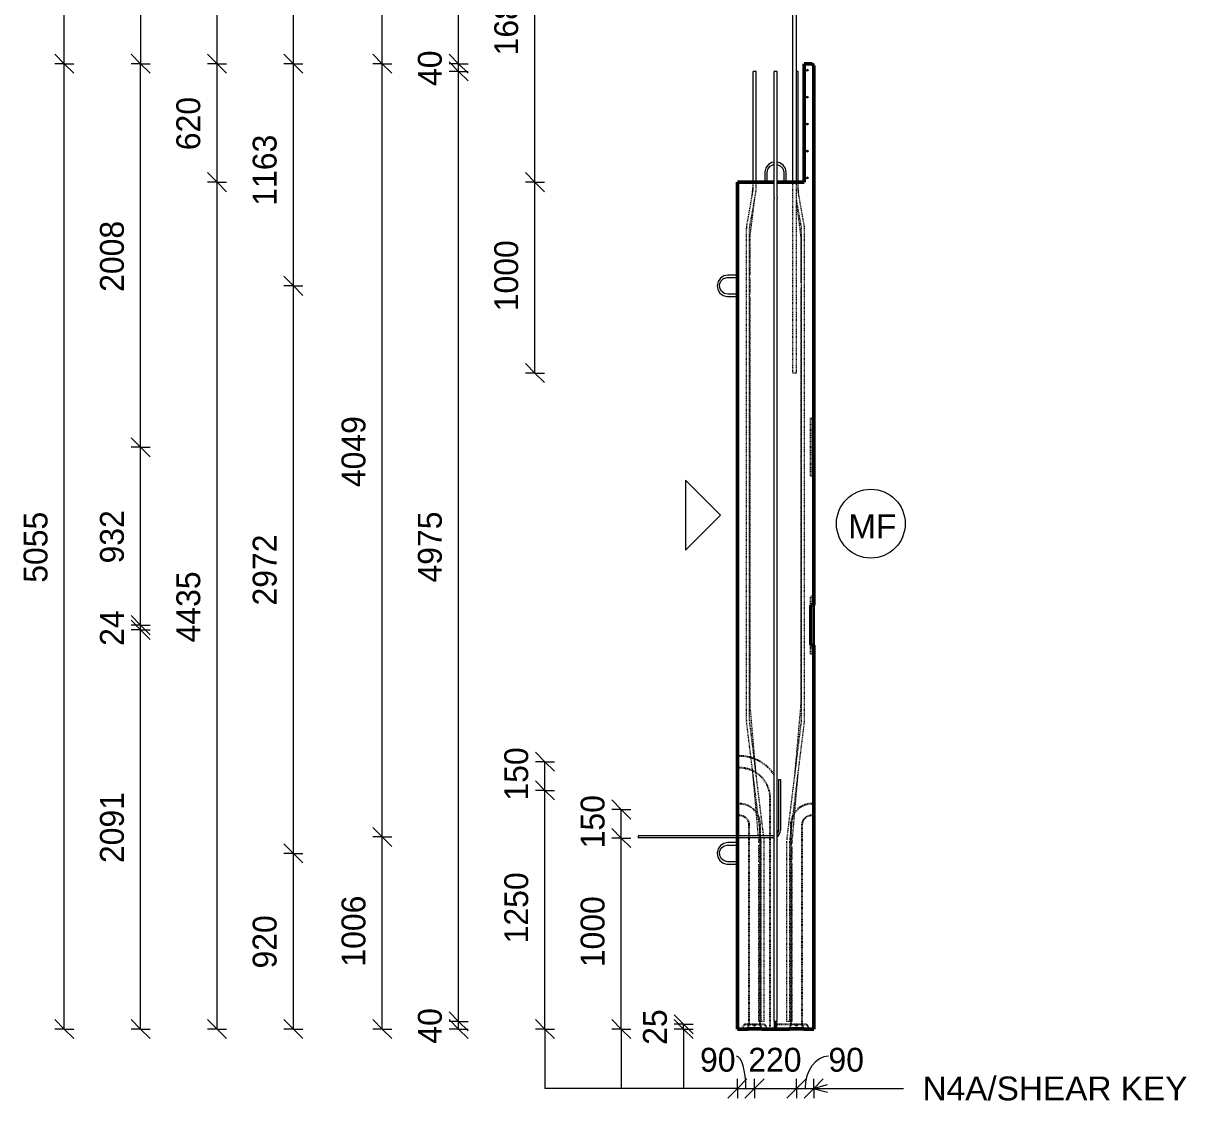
# Model space of a CAD drawing. Header units: millimetres. Extents: x -10946 to 4944, y -2802 to 10650.
# Drawn here: x -1151 to 4944, y -1770 to 3872 of the extents above; entities that cross this region are included whole.
import ezdxf

# ---------------------------------------------------------------- set-up
doc = ezdxf.new("R2010")
doc.units = ezdxf.units.MM
doc.linetypes.add('Dash', pattern=[6.36, 3.18, -3.18])
for name, color, linetype, lineweight in [('A-ANNO-DIMS', 211, 'Continuous', 9), ('A-ANNO-DIMS-50', 211, 'Continuous', 9), ('A-DETL-MBND', 5, 'Continuous', 18), ('A-GENM', 13, 'Continuous', 18), ('A-WALL', 113, 'Continuous', 25), ('A-WALL-HDLN', 110, 'Dash', 25), ('G-ANNO-TEXT', 231, 'Continuous', 9), ('S-RBAR', 171, 'Continuous', 18)]:
    doc.layers.add(name, color=color, linetype=linetype, lineweight=lineweight)
doc.styles.add('Arial_1', font='arial.ttf', dxfattribs={"height": 125})
doc.styles.add('Nirmala UI Semilight', font='NirmalaS.ttf', dxfattribs={"height": 125})
doc.dimstyles.new('Arrow_Filled_-_2_5_NI_UI', dxfattribs={"dimscale": 304.8, "dimtxt": 130.920493, "dimasz": 0.328084, "dimexe": 0.164042, "dimexo": 0.0625, "dimgap": 0.164042, "dimtad": 1, "dimdec": 4, "dimzin": 0, "dimdsep": 46, "dimtxsty": 'Nirmala UI Semilight', "dimblk1": 'OBLIQUE', "dimblk2": 'OBLIQUE', "dimsah": 1, "dimcen": 0.09, "dimazin": 0, "dimtfac": 1, "dimtdec": 4, "dimtix": 1, "dimtmove": 0, "dimatfit": 3, "dimfxl": 0.164042, "dimfxlon": 1, "dimtvp": 1, "dimtolj": 1, "dimtzin": 0, "dimarcsym": 2})
doc.dimstyles.new('Arrow_Filled_-_2_5_NI_UI_2', dxfattribs={"dimscale": 304.8, "dimtxt": 130.920493, "dimasz": 0.328084, "dimexe": 0.164042, "dimexo": 0.0625, "dimgap": 0.164042, "dimtad": 1, "dimdec": 4, "dimzin": 0, "dimdsep": 46, "dimtxsty": 'Nirmala UI Semilight', "dimblk1": 'OBLIQUE', "dimblk2": 'OBLIQUE', "dimsah": 1, "dimcen": 0.09, "dimazin": 0, "dimtfac": 1, "dimtdec": 4, "dimtix": 1, "dimtmove": 1, "dimatfit": 3, "dimfxl": 0.164042, "dimfxlon": 1, "dimtvp": 1, "dimtolj": 1, "dimtzin": 0, "dimarcsym": 2})

# ---------------------------------------------------------------- blocks, each defined once
blk = doc.blocks.new('12_7Ø_ Lifting Insert_COLUMN - 12_9Ø Lifting insert-1653057-Elevation Right')
at = {"layer": 'A-GENM'}
for p, q in [((20064.6, 2553.3), (20014.6, 2553.3)), ((20014.6, 2540.6), (20064.6, 2540.6)), ((20064.6, 2453.3), (20014.6, 2453.3)), ((20014.6, 2440.6), (20064.6, 2440.6))]:
    blk.add_line(p, q, dxfattribs=at)
at = {"layer": 'A-GENM', "flags": 128}
for points in [[(20014.6, 2553.3), (19993.5, 2549.3), (19975.5, 2537.6), (19963.2, 2520.1), (19958.3, 2499.2), (19961.5, 2478), (19972.5, 2459.5), (19989.5, 2446.5), (20010.2, 2440.8), (20014.6, 2440.6)], [(20014.6, 2453.3), (19996.2, 2457.4), (19981.2, 2468.9), (19972.4, 2485.6), (19971.5, 2504.4), (19978.7, 2521.8), (19992.5, 2534.7), (20010.4, 2540.5), (20014.6, 2540.6)]]:
    blk.add_lwpolyline(points, dxfattribs=at)
blk = doc.blocks.new('12_7Ø_ Lifting Insert_COLUMN - 12_9Ø Lifting insert-V3-Elevation Right')
at = {"layer": 'A-GENM'}
for p, q in [((20208.2, 3090), (20208.2, 3040)), ((20220.9, 3040), (20220.9, 3090)), ((20308.2, 3090), (20308.2, 3040)), ((20320.9, 3040), (20320.9, 3090))]:
    blk.add_line(p, q, dxfattribs=at)
at = {"layer": 'A-GENM', "flags": 128}
for points in [[(20256.6, 3144.7), (20245.6, 3143), (20227.1, 3132.1), (20214.1, 3115), (20208.4, 3094.4), (20208.2, 3090)], [(20220.9, 3090), (20225, 3108.4), (20236.4, 3123.4), (20253.1, 3132.1), (20256.6, 3132.3)], [(20320.9, 3090), (20316.8, 3111.1), (20305.2, 3129.1), (20287.6, 3141.4), (20272.6, 3144.9)], [(20272.6, 3132.8), (20289.4, 3125.9), (20302.2, 3112.1), (20308, 3094.2), (20308.2, 3090)]]:
    blk.add_lwpolyline(points, dxfattribs=at)
blk = doc.blocks.new('DIMBLOCK113-Elevation Right')
at = {"layer": 'A-ANNO-DIMS-50'}
for p, q in [((1529.4, 3040), (1479.4, 3090)), ((1529.4, 3040), (1479.4, 3040)), ((1529.4, 2040), (1529.4, 3040)), ((1529.4, 3040), (1579.4, 2990)), ((1529.4, 3040), (1579.4, 3040)), ((1529.4, 2040), (1479.4, 2090)), ((1529.4, 2040), (1479.4, 2040)), ((1529.4, 2040), (1579.4, 1990)), ((1529.4, 2040), (1579.4, 2040))]:
    blk.add_line(p, q, dxfattribs=at)
at = {"layer": 'A-ANNO-DIMS-50', "color": 0, "insert": (1316.3, 2363.9), "char_height": 125, "width": 422.754, "attachment_point": 1, "rotation": 90, "line_spacing_factor": 1.142579, "style": 'Nirmala UI Semilight'}
blk.add_mtext('1000', dxfattribs=at)
blk = doc.blocks.new('_Oblique')
at = {"color": 0, "linetype": 'ByBlock', "lineweight": -2}
blk.add_line((-0.5, -0.5), (0.5, 0.5), dxfattribs=at)
blk = doc.blocks.new('DIMBLOCK114-Elevation Right')
at = {"layer": 'A-ANNO-DIMS-50'}
for p, q in [((1529.4, 4720), (1479.4, 4770)), ((1529.4, 4720), (1479.4, 4720)), ((1529.4, 3040), (1529.4, 4720)), ((1529.4, 4720), (1579.4, 4670)), ((1529.4, 4720), (1579.4, 4720)), ((1529.4, 3040), (1479.4, 3090)), ((1529.4, 3040), (1479.4, 3040)), ((1529.4, 3040), (1579.4, 2990)), ((1529.4, 3040), (1579.4, 3040))]:
    blk.add_line(p, q, dxfattribs=at)
at = {"layer": 'A-ANNO-DIMS-50', "color": 0, "insert": (1316.3, 3703.9), "char_height": 125, "width": 422.754, "attachment_point": 1, "rotation": 90, "line_spacing_factor": 1.142579, "style": 'Nirmala UI Semilight'}
blk.add_mtext('1680', dxfattribs=at)
blk = doc.blocks.new('DIMBLOCK123-Elevation Right')
at = {"layer": 'A-ANNO-DIMS-50'}
for p, q in [((-135.9, 3040), (-185.9, 3090)), ((-135.9, 3040), (-185.9, 3040)), ((-135.9, -1395), (-135.9, 3040)), ((-135.9, 3040), (-85.9, 2990)), ((-135.9, 3040), (-85.9, 3040)), ((-135.9, -1395), (-185.9, -1345)), ((-135.9, -1395), (-185.9, -1395)), ((-135.9, -1395), (-85.9, -1445)), ((-135.9, -1395), (-85.9, -1395))]:
    blk.add_line(p, q, dxfattribs=at)
at = {"layer": 'A-ANNO-DIMS-50', "color": 0, "insert": (-349, 629.7), "char_height": 125, "width": 462.744, "attachment_point": 1, "rotation": 90, "line_spacing_factor": 1.142579, "style": 'Nirmala UI Semilight'}
blk.add_mtext('4435', dxfattribs=at)
blk = doc.blocks.new('DIMBLOCK124-Elevation Right')
at = {"layer": 'A-ANNO-DIMS-50'}
for p, q in [((-135.9, 3660), (-185.9, 3710)), ((-135.9, 3660), (-185.9, 3660)), ((-135.9, 3040), (-135.9, 3660)), ((-135.9, 3660), (-85.9, 3610)), ((-135.9, 3660), (-85.9, 3660)), ((-135.9, 3040), (-185.9, 3090)), ((-135.9, 3040), (-185.9, 3040)), ((-135.9, 3040), (-85.9, 2990)), ((-135.9, 3040), (-85.9, 3040))]:
    blk.add_line(p, q, dxfattribs=at)
at = {"layer": 'A-ANNO-DIMS-50', "color": 0, "insert": (-349, 3207.2), "char_height": 125, "width": 342.774, "attachment_point": 1, "rotation": 90, "line_spacing_factor": 1.142579, "style": 'Nirmala UI Semilight'}
blk.add_mtext('620', dxfattribs=at)
blk = doc.blocks.new('DIMBLOCK130-Elevation Right')
at = {"layer": 'A-ANNO-DIMS-50'}
for p, q in [((1129.4, -1355), (1079.4, -1305)), ((1129.4, -1395), (1079.4, -1345)), ((1129.4, -1355), (1079.4, -1355)), ((1129.4, -1395), (1079.4, -1395)), ((1129.4, -1395), (1129.4, -1355)), ((1129.4, -1355), (1179.4, -1405)), ((1129.4, -1355), (1179.4, -1355)), ((1129.4, -1395), (1179.4, -1445)), ((1129.4, -1395), (1179.4, -1395))]:
    blk.add_line(p, q, dxfattribs=at)
at = {"layer": 'A-ANNO-DIMS-50', "color": 0, "insert": (916.3, -1471.4), "char_height": 125, "width": 231.372, "attachment_point": 1, "rotation": 90, "line_spacing_factor": 1.142579, "style": 'Nirmala UI Semilight'}
blk.add_mtext('40', dxfattribs=at)
blk = doc.blocks.new('DIMBLOCK131-Elevation Right')
at = {"layer": 'A-ANNO-DIMS-50'}
for p, q in [((1129.4, 3620), (1079.4, 3670)), ((1129.4, 3620), (1079.4, 3620)), ((1129.4, -1355), (1129.4, 3620)), ((1129.4, 3620), (1179.4, 3570)), ((1129.4, 3620), (1179.4, 3620)), ((1129.4, -1355), (1079.4, -1305)), ((1129.4, -1355), (1079.4, -1355)), ((1129.4, -1355), (1179.4, -1405)), ((1129.4, -1355), (1179.4, -1355))]:
    blk.add_line(p, q, dxfattribs=at)
at = {"layer": 'A-ANNO-DIMS-50', "color": 0, "insert": (916.3, 943.3), "char_height": 125, "width": 454.175, "attachment_point": 1, "rotation": 90, "line_spacing_factor": 1.142579, "style": 'Nirmala UI Semilight'}
blk.add_mtext('4975', dxfattribs=at)
blk = doc.blocks.new('DIMBLOCK132-Elevation Right')
at = {"layer": 'A-ANNO-DIMS-50'}
for p, q in [((1129.4, 3660), (1079.4, 3710)), ((1129.4, 3620), (1079.4, 3670)), ((1129.4, 3660), (1079.4, 3660)), ((1129.4, 3620), (1129.4, 3660)), ((1129.4, 3660), (1179.4, 3610)), ((1129.4, 3660), (1179.4, 3660)), ((1129.4, 3620), (1079.4, 3620)), ((1129.4, 3620), (1179.4, 3570)), ((1129.4, 3620), (1179.4, 3620))]:
    blk.add_line(p, q, dxfattribs=at)
at = {"layer": 'A-ANNO-DIMS-50', "color": 0, "insert": (916.3, 3543.6), "char_height": 125, "width": 231.372, "attachment_point": 1, "rotation": 90, "line_spacing_factor": 1.142579, "style": 'Nirmala UI Semilight'}
blk.add_mtext('40', dxfattribs=at)
blk = doc.blocks.new('DIMBLOCK133-Elevation Right')
at = {"layer": 'A-ANNO-DIMS-50'}
for p, q in [((729.4, -388.8), (679.4, -338.8)), ((729.4, -388.8), (679.4, -388.8)), ((729.4, -1395), (729.4, -388.8)), ((729.4, -388.8), (779.4, -438.8)), ((729.4, -388.8), (779.4, -388.8)), ((729.4, -1395), (679.4, -1345)), ((729.4, -1395), (679.4, -1395)), ((729.4, -1395), (779.4, -1445)), ((729.4, -1395), (779.4, -1395))]:
    blk.add_line(p, q, dxfattribs=at)
at = {"layer": 'A-ANNO-DIMS-50', "color": 0, "insert": (516.3, -1068), "char_height": 125, "width": 422.754, "attachment_point": 1, "rotation": 90, "line_spacing_factor": 1.142579, "style": 'Nirmala UI Semilight'}
blk.add_mtext('1006', dxfattribs=at)
blk = doc.blocks.new('DIMBLOCK134-Elevation Right')
at = {"layer": 'A-ANNO-DIMS-50'}
for p, q in [((729.4, 3660), (679.4, 3710)), ((729.4, 3660), (679.4, 3660)), ((729.4, -388.8), (729.4, 3660)), ((729.4, 3660), (779.4, 3610)), ((729.4, 3660), (779.4, 3660)), ((729.4, -388.8), (679.4, -338.8)), ((729.4, -388.8), (679.4, -388.8)), ((729.4, -388.8), (779.4, -438.8)), ((729.4, -388.8), (779.4, -388.8))]:
    blk.add_line(p, q, dxfattribs=at)
at = {"layer": 'A-ANNO-DIMS-50', "color": 0, "insert": (516.3, 1442.8), "char_height": 125, "width": 462.744, "attachment_point": 1, "rotation": 90, "line_spacing_factor": 1.142579, "style": 'Nirmala UI Semilight'}
blk.add_mtext('4049', dxfattribs=at)
blk = doc.blocks.new('DIMBLOCK135-Elevation Right')
at = {"layer": 'A-ANNO-DIMS-50'}
for p, q in [((264.1, -475), (214.1, -425)), ((264.1, -475), (214.1, -475)), ((264.1, -1395), (264.1, -475)), ((264.1, -475), (314.1, -525)), ((264.1, -475), (314.1, -475)), ((264.1, -1395), (214.1, -1345)), ((264.1, -1395), (214.1, -1395)), ((264.1, -1395), (314.1, -1445)), ((264.1, -1395), (314.1, -1395))]:
    blk.add_line(p, q, dxfattribs=at)
at = {"layer": 'A-ANNO-DIMS-50', "color": 0, "insert": (51, -1077.8), "char_height": 125, "width": 342.774, "attachment_point": 1, "rotation": 90, "line_spacing_factor": 1.142579, "style": 'Nirmala UI Semilight'}
blk.add_mtext('920', dxfattribs=at)
blk = doc.blocks.new('DIMBLOCK136-Elevation Right')
at = {"layer": 'A-ANNO-DIMS-50'}
for p, q in [((264.1, 2497), (214.1, 2547)), ((264.1, 2497), (214.1, 2497)), ((264.1, -475), (264.1, 2497)), ((264.1, 2497), (314.1, 2447)), ((264.1, 2497), (314.1, 2497)), ((264.1, -475), (214.1, -425)), ((264.1, -475), (214.1, -475)), ((264.1, -475), (314.1, -525)), ((264.1, -475), (314.1, -475))]:
    blk.add_line(p, q, dxfattribs=at)
at = {"layer": 'A-ANNO-DIMS-50', "color": 0, "insert": (51, 823), "char_height": 125, "width": 451.319, "attachment_point": 1, "rotation": 90, "line_spacing_factor": 1.142579, "style": 'Nirmala UI Semilight'}
blk.add_mtext('2972', dxfattribs=at)
blk = doc.blocks.new('DIMBLOCK137-Elevation Right')
at = {"layer": 'A-ANNO-DIMS-50'}
for p, q in [((264.1, 3660), (214.1, 3710)), ((264.1, 3660), (214.1, 3660)), ((264.1, 2497), (264.1, 3660)), ((264.1, 3660), (314.1, 3610)), ((264.1, 3660), (314.1, 3660)), ((264.1, 2497), (214.1, 2547)), ((264.1, 2497), (214.1, 2497)), ((264.1, 2497), (314.1, 2447)), ((264.1, 2497), (314.1, 2497))]:
    blk.add_line(p, q, dxfattribs=at)
at = {"layer": 'A-ANNO-DIMS-50', "color": 0, "insert": (51, 2916.6), "char_height": 125, "width": 388.477, "attachment_point": 1, "rotation": 90, "line_spacing_factor": 1.142579, "style": 'Nirmala UI Semilight'}
blk.add_mtext('1163', dxfattribs=at)
blk = doc.blocks.new('DIMBLOCK138-Elevation Right')
at = {"layer": 'A-ANNO-DIMS-50'}
for p, q in [((-535.9, 695.9), (-585.9, 745.9)), ((-535.9, 695.9), (-585.9, 695.9)), ((-535.9, -1395), (-535.9, 695.9)), ((-535.9, 695.9), (-485.9, 645.9)), ((-535.9, 695.9), (-485.9, 695.9)), ((-535.9, -1395), (-585.9, -1345)), ((-535.9, -1395), (-585.9, -1395)), ((-535.9, -1395), (-485.9, -1445)), ((-535.9, -1395), (-485.9, -1395))]:
    blk.add_line(p, q, dxfattribs=at)
at = {"layer": 'A-ANNO-DIMS-50', "color": 0, "insert": (-749, -525.7), "char_height": 125, "width": 422.754, "attachment_point": 1, "rotation": 90, "line_spacing_factor": 1.142579, "style": 'Nirmala UI Semilight'}
blk.add_mtext('2091', dxfattribs=at)
blk = doc.blocks.new('DIMBLOCK139-Elevation Right')
at = {"layer": 'A-ANNO-DIMS-50'}
for p, q in [((-535.9, 720.2), (-585.9, 770.2)), ((-535.9, 695.9), (-585.9, 745.9)), ((-535.9, 720.2), (-585.9, 720.2)), ((-535.9, 695.9), (-585.9, 695.9)), ((-535.9, 695.9), (-535.9, 720.2)), ((-535.9, 720.2), (-485.9, 670.2)), ((-535.9, 720.2), (-485.9, 720.2)), ((-535.9, 695.9), (-485.9, 645.9)), ((-535.9, 695.9), (-485.9, 695.9))]:
    blk.add_line(p, q, dxfattribs=at)
at = {"layer": 'A-ANNO-DIMS-50', "color": 0, "insert": (-749, 611.6), "char_height": 125, "width": 231.372, "attachment_point": 1, "rotation": 90, "line_spacing_factor": 1.142579, "style": 'Nirmala UI Semilight'}
blk.add_mtext('24', dxfattribs=at)
blk = doc.blocks.new('DIMBLOCK140-Elevation Right')
at = {"layer": 'A-ANNO-DIMS-50'}
for p, q in [((-535.9, 1651.9), (-585.9, 1701.9)), ((-535.9, 1651.9), (-585.9, 1651.9)), ((-535.9, 720.2), (-535.9, 1651.9)), ((-535.9, 1651.9), (-485.9, 1601.9)), ((-535.9, 1651.9), (-485.9, 1651.9)), ((-535.9, 720.2), (-585.9, 770.2)), ((-535.9, 720.2), (-585.9, 720.2)), ((-535.9, 720.2), (-485.9, 670.2)), ((-535.9, 720.2), (-485.9, 720.2))]:
    blk.add_line(p, q, dxfattribs=at)
at = {"layer": 'A-ANNO-DIMS-50', "color": 0, "insert": (-749, 1043.3), "char_height": 125, "width": 342.774, "attachment_point": 1, "rotation": 90, "line_spacing_factor": 1.142579, "style": 'Nirmala UI Semilight'}
blk.add_mtext('932', dxfattribs=at)
blk = doc.blocks.new('DIMBLOCK141-Elevation Right')
at = {"layer": 'A-ANNO-DIMS-50'}
for p, q in [((-535.9, 3660), (-585.9, 3710)), ((-535.9, 3660), (-585.9, 3660)), ((-535.9, 1651.9), (-535.9, 3660)), ((-535.9, 3660), (-485.9, 3610)), ((-535.9, 3660), (-485.9, 3660)), ((-535.9, 1651.9), (-585.9, 1701.9)), ((-535.9, 1651.9), (-585.9, 1651.9)), ((-535.9, 1651.9), (-485.9, 1601.9)), ((-535.9, 1651.9), (-485.9, 1651.9))]:
    blk.add_line(p, q, dxfattribs=at)
at = {"layer": 'A-ANNO-DIMS-50', "color": 0, "insert": (-749, 2465.5), "char_height": 125, "width": 457.032, "attachment_point": 1, "rotation": 90, "line_spacing_factor": 1.142579, "style": 'Nirmala UI Semilight'}
blk.add_mtext('2008', dxfattribs=at)
blk = doc.blocks.new('DIMBLOCK142-Elevation Right')
at = {"layer": 'A-ANNO-DIMS-50'}
for p, q in [((-935.9, 3660), (-985.9, 3710)), ((-935.9, 3660), (-985.9, 3660)), ((-935.9, -1395), (-935.9, 3660)), ((-935.9, 3660), (-885.9, 3610)), ((-935.9, 3660), (-885.9, 3660)), ((-935.9, -1395), (-985.9, -1345)), ((-935.9, -1395), (-985.9, -1395)), ((-935.9, -1395), (-885.9, -1445)), ((-935.9, -1395), (-885.9, -1395))]:
    blk.add_line(p, q, dxfattribs=at)
at = {"layer": 'A-ANNO-DIMS-50', "color": 0, "insert": (-1149, 942.1), "char_height": 125, "width": 457.032, "attachment_point": 1, "rotation": 90, "line_spacing_factor": 1.142579, "style": 'Nirmala UI Semilight'}
blk.add_mtext('5055', dxfattribs=at)
blk = doc.blocks.new('DIMBLOCK143-Elevation Right')
at = {"layer": 'A-ANNO-DIMS-50'}
for p, q in [((2308.4, -1370), (2258.4, -1320)), ((2308.4, -1395), (2258.4, -1345)), ((2308.4, -1370), (2258.4, -1370)), ((2308.4, -1395), (2258.4, -1395)), ((2308.4, -1395), (2308.4, -1370)), ((2308.4, -1370), (2358.4, -1420)), ((2308.4, -1370), (2358.4, -1370)), ((2308.4, -1395), (2358.4, -1445)), ((2308.4, -1395), (2358.4, -1395))]:
    blk.add_line(p, q, dxfattribs=at)
at = {"layer": 'A-ANNO-DIMS-50', "color": 0, "insert": (2095.3, -1477.7), "char_height": 125, "width": 228.516, "attachment_point": 1, "rotation": 90, "line_spacing_factor": 1.142579, "style": 'Nirmala UI Semilight'}
blk.add_mtext('25', dxfattribs=at)
blk = doc.blocks.new('DIMBLOCK144-Elevation Right')
at = {"layer": 'A-ANNO-DIMS-50'}
for p, q in [((1981.9, -395), (1931.9, -345)), ((1981.9, -395), (1931.9, -395)), ((1981.9, -1395), (1981.9, -395)), ((1981.9, -395), (2031.9, -445)), ((1981.9, -395), (2031.9, -395)), ((1981.9, -1395), (1931.9, -1345)), ((1981.9, -1395), (1931.9, -1395)), ((1981.9, -1395), (2031.9, -1445)), ((1981.9, -1395), (2031.9, -1395))]:
    blk.add_line(p, q, dxfattribs=at)
at = {"layer": 'A-ANNO-DIMS-50', "color": 0, "insert": (1768.8, -1071.1), "char_height": 125, "width": 422.754, "attachment_point": 1, "rotation": 90, "line_spacing_factor": 1.142579, "style": 'Nirmala UI Semilight'}
blk.add_mtext('1000', dxfattribs=at)
blk = doc.blocks.new('DIMBLOCK145-Elevation Right')
at = {"layer": 'A-ANNO-DIMS-50'}
for p, q in [((1981.9, -245), (1931.9, -195)), ((1981.9, -245), (1931.9, -245)), ((1981.9, -395), (1981.9, -245)), ((1981.9, -245), (2031.9, -295)), ((1981.9, -245), (2031.9, -245)), ((1981.9, -395), (1931.9, -345)), ((1981.9, -395), (1931.9, -395)), ((1981.9, -395), (2031.9, -445)), ((1981.9, -395), (2031.9, -395))]:
    blk.add_line(p, q, dxfattribs=at)
at = {"layer": 'A-ANNO-DIMS-50', "color": 0, "insert": (1768.8, -448.5), "char_height": 125, "width": 308.496, "attachment_point": 1, "rotation": 90, "line_spacing_factor": 1.142579, "style": 'Nirmala UI Semilight'}
blk.add_mtext('150', dxfattribs=at)
blk = doc.blocks.new('DIMBLOCK146-Elevation Right')
at = {"layer": 'A-ANNO-DIMS-50'}
for p, q in [((2589.7, -1706.2), (2539.7, -1756.2)), ((2589.7, -1706.2), (2639.7, -1656.2)), ((2589.7, -1706.2), (2589.7, -1656.2)), ((2589.7, -1706.2), (2679.7, -1706.2)), ((2589.7, -1706.2), (2589.7, -1756.2)), ((2679.7, -1706.2), (2629.7, -1756.2)), ((2679.7, -1706.2), (2729.7, -1656.2)), ((2679.7, -1706.2), (2679.7, -1656.2)), ((2679.7, -1706.2), (2679.7, -1756.2))]:
    blk.add_line(p, q, dxfattribs=at)
blk.add_ellipse((2584.6, -1706.2), major_axis=(0, 169), ratio=0.296505, start_param=4.712389, end_param=6.283185, dxfattribs=at)
at = {"layer": 'A-ANNO-DIMS-50', "color": 0, "insert": (2394.2, -1493.1), "char_height": 125, "width": 228.516, "attachment_point": 1, "line_spacing_factor": 1.142579, "style": 'Nirmala UI Semilight'}
blk.add_mtext('90', dxfattribs=at)
blk = doc.blocks.new('DIMBLOCK147-Elevation Right')
at = {"layer": 'A-ANNO-DIMS-50'}
for p, q in [((2679.7, -1706.2), (2629.7, -1756.2)), ((2679.7, -1706.2), (2729.7, -1656.2)), ((2679.7, -1706.2), (2679.7, -1656.2)), ((2679.7, -1706.2), (2899.7, -1706.2)), ((2679.7, -1706.2), (2679.7, -1756.2)), ((2899.7, -1706.2), (2849.7, -1756.2)), ((2899.7, -1706.2), (2949.7, -1656.2)), ((2899.7, -1706.2), (2899.7, -1656.2)), ((2899.7, -1706.2), (2899.7, -1756.2))]:
    blk.add_line(p, q, dxfattribs=at)
at = {"layer": 'A-ANNO-DIMS-50', "color": 0, "insert": (2646.9, -1493.1), "char_height": 125, "width": 342.774, "attachment_point": 1, "line_spacing_factor": 1.142579, "style": 'Nirmala UI Semilight'}
blk.add_mtext('220', dxfattribs=at)
blk = doc.blocks.new('DIMBLOCK148-Elevation Right')
at = {"layer": 'A-ANNO-DIMS-50'}
for p, q in [((2899.7, -1706.2), (2849.7, -1756.2)), ((2899.7, -1706.2), (2949.7, -1656.2)), ((2899.7, -1706.2), (2899.7, -1656.2)), ((2899.7, -1706.2), (2989.7, -1706.2)), ((2899.7, -1706.2), (2899.7, -1756.2)), ((2989.7, -1706.2), (2939.7, -1756.2)), ((2989.7, -1706.2), (3039.7, -1656.2)), ((2989.7, -1706.2), (2989.7, -1656.2)), ((2989.7, -1706.2), (2989.7, -1756.2))]:
    blk.add_line(p, q, dxfattribs=at)
blk.add_ellipse((3066.8, -1706.2), major_axis=(0, 169), ratio=0.721995, start_param=0, end_param=1.570796, dxfattribs=at)
at = {"layer": 'A-ANNO-DIMS-50', "color": 0, "insert": (3066.8, -1493.1), "char_height": 125, "width": 228.516, "attachment_point": 1, "line_spacing_factor": 1.142579, "style": 'Nirmala UI Semilight'}
blk.add_mtext('90', dxfattribs=at)
blk = doc.blocks.new('DIMBLOCK149-Elevation Right')
at = {"layer": 'A-ANNO-DIMS-50'}
for p, q in [((1581.9, -145), (1531.9, -95)), ((1581.9, -145), (1531.9, -145)), ((1581.9, -1395), (1581.9, -145)), ((1581.9, -145), (1631.9, -195)), ((1581.9, -145), (1631.9, -145)), ((1581.9, -1395), (1531.9, -1345)), ((1581.9, -1395), (1531.9, -1395)), ((1581.9, -1395), (1631.9, -1445)), ((1581.9, -1395), (1631.9, -1395))]:
    blk.add_line(p, q, dxfattribs=at)
at = {"layer": 'A-ANNO-DIMS-50', "color": 0, "insert": (1368.8, -946.1), "char_height": 125, "width": 422.754, "attachment_point": 1, "rotation": 90, "line_spacing_factor": 1.142579, "style": 'Nirmala UI Semilight'}
blk.add_mtext('1250', dxfattribs=at)
blk = doc.blocks.new('DIMBLOCK150-Elevation Right')
at = {"layer": 'A-ANNO-DIMS-50'}
for p, q in [((1581.9, 5), (1531.9, 55)), ((1581.9, 5), (1531.9, 5)), ((1581.9, -145), (1581.9, 5)), ((1581.9, 5), (1631.9, -45)), ((1581.9, 5), (1631.9, 5)), ((1581.9, -145), (1531.9, -95)), ((1581.9, -145), (1531.9, -145)), ((1581.9, -145), (1631.9, -195)), ((1581.9, -145), (1631.9, -145))]:
    blk.add_line(p, q, dxfattribs=at)
at = {"layer": 'A-ANNO-DIMS-50', "color": 0, "insert": (1368.8, -198.5), "char_height": 125, "width": 308.496, "attachment_point": 1, "rotation": 90, "line_spacing_factor": 1.142579, "style": 'Nirmala UI Semilight'}
blk.add_mtext('150', dxfattribs=at)

msp = doc.modelspace()

# ---------------------------------------------------------------- hatches: boundary and pattern name
at = {"layer": 'S-RBAR'}
h = msp.add_hatch(color=256, dxfattribs=at)
edge = h.paths.add_edge_path()
edge.add_arc((2955.7276, 3626), 4, 0, 360)
for points in [[(2955.7276, 3622), (2959.7276, 3626), (2955.7276, 3630), (2951.7276, 3626)], [(2955.7276, 3481.03296), (2959.7276, 3485.03296), (2955.7276, 3489.03296), (2951.7276, 3485.03296)], [(2955.7276, 3340.06591), (2959.7276, 3344.06591), (2955.7276, 3348.06591), (2951.7276, 3344.06591)], [(2955.7276, 3199.09887), (2959.7276, 3203.09887), (2955.7276, 3207.09887), (2951.7276, 3203.09887)], [(2955.7276, 3058.13183), (2959.7276, 3062.13183), (2955.7276, 3066.13183), (2951.7276, 3062.13183)]]:
    msp.add_hatch(color=256, dxfattribs=at).paths.add_polyline_path(points)
h = msp.add_hatch(color=256, dxfattribs=at)
edge = h.paths.add_edge_path()
edge.add_arc((2955.7276, 3485.03296), 4, 0, 360)
h = msp.add_hatch(color=256, dxfattribs=at)
edge = h.paths.add_edge_path()
edge.add_arc((2955.7276, 3344.06591), 4, 0, 360)
h = msp.add_hatch(color=256, dxfattribs=at)
edge = h.paths.add_edge_path()
edge.add_arc((2955.7276, 3203.09887), 4, 0, 360)
h = msp.add_hatch(color=256, dxfattribs=at)
edge = h.paths.add_edge_path()
edge.add_arc((2955.7276, 3062.13183), 4, 0, 360)

# ---------------------------------------------------------------- linework, layer by layer
at = {"layer": 'A-DETL-MBND'}
for p, q in [((-935.86724, 3660), (-935.86724, 7714.84762)), ((-535.86724, 3660), (-535.86724, 7314.84762)), ((-135.86724, 3660), (-135.86724, 6914.84762)), ((264.13276, 3660), (264.13276, 6114.84762)), ((729.37592, 3660), (729.37592, 5714.84762)), ((1129.37592, 3660), (1129.37592, 5314.84762)), ((2317.18259, 1479.89759), (2317.18259, 1112.20206)), ((2501.03035, 1296.04983), (2317.18259, 1479.89759)), ((2317.18259, 1112.20206), (2501.03035, 1296.04983)), ((1581.86274, -1395), (1581.86274, -1706.17572)), ((1981.86274, -1395), (1981.86274, -1706.17572)), ((2308.35274, -1395), (2308.35274, -1706.17572)), ((2589.7276, -1706.17572), (1581.86274, -1706.17572))]:
    msp.add_line(p, q, dxfattribs=at)
msp.add_circle((3288.88012, 1251.59049), 180, dxfattribs=at)
at = {"layer": 'A-WALL', "lineweight": 50}
for p, q in [((2979.7276, 3660), (2939.7276, 3660)), ((2939.7276, 3660), (2939.7276, 3040)), ((2989.7276, 3650), (2979.7276, 3660)), ((2989.7276, 825.61835), (2989.7276, 3650)), ((2589.7276, 3040), (2589.7276, -1395)), ((2781.7276, 3040), (2589.7276, 3040)), ((2939.7276, 3040), (2797.7276, 3040)), ((2974.76666, 614.85165), (2974.76666, 825.61835)), ((2974.76666, 825.61835), (2989.7276, 825.61835)), ((2989.7276, 614.85165), (2974.76666, 614.85165)), ((2989.7276, -1395), (2989.7276, 614.85165)), ((2589.7276, -1395), (2642.2276, -1395)), ((2642.2276, -1395), (2642.8316, -1393.49)), ((2642.8316, -1393.49), (2716.6236, -1393.49)), ((2716.6236, -1393.49), (2717.2276, -1395)), ((2717.2276, -1395), (2862.2276, -1395)), ((2789.7276, -1355), (2789.7276, -1395)), ((2862.2276, -1395), (2862.8316, -1393.49)), ((2862.8316, -1393.49), (2936.6236, -1393.49)), ((2936.6236, -1393.49), (2937.2276, -1395)), ((2937.2276, -1395), (2989.7276, -1395))]:
    msp.add_line(p, q, dxfattribs=at)
at = {"layer": 'A-WALL'}
for p, q in [((2989.7276, 825.61835), (2989.7276, 614.85165)), ((2717.2276, -1395), (2642.2276, -1395)), ((2937.2276, -1395), (2862.2276, -1395))]:
    msp.add_line(p, q, dxfattribs=at)
at = {"layer": 'A-WALL-HDLN'}
for p, q in [((2989.7276, 1801.92606), (2974.76666, 1801.92606)), ((2974.76666, 1501.92606), (2974.76666, 1801.92606)), ((2974.76666, 1501.92606), (2989.7276, 1501.92606)), ((2989.7276, 870.235), (2974.76666, 870.235)), ((2974.76666, 825.61835), (2974.76666, 870.235)), ((2974.76666, 570.235), (2974.76666, 614.85165)), ((2974.76666, 570.235), (2989.7276, 570.235)), ((2599.7276, 35.00419), (2589.7276, 35.00419)), ((2589.7276, -24.99581), (2599.7276, -24.99581)), ((2599.7276, -215), (2589.7276, -215)), ((2759.7276, -184.99581), (2759.7276, -1395)), ((2989.7276, -215), (2979.7276, -215)), ((2589.7276, -275), (2599.7276, -275)), ((2979.7276, -275), (2989.7276, -275)), ((2649.7276, -325), (2649.7276, -1376.25)), ((2709.7276, -1376.25), (2709.7276, -325)), ((2869.7276, -325), (2869.7276, -1376.25)), ((2929.7276, -1376.25), (2929.7276, -325)), ((2624.5326, -1370), (2614.5326, -1395)), ((2624.5326, -1370), (2649.72181, -1370)), ((2642.85002, -1393.44394), (2649.70922, -1376.29595)), ((2649.7276, -1370), (2652.01053, -1370)), ((2652.2276, -1370), (2707.2276, -1370)), ((2707.44467, -1370), (2709.7276, -1370)), ((2709.73339, -1370), (2734.5326, -1370)), ((2709.74598, -1376.29595), (2716.60517, -1393.44394)), ((2744.5326, -1395), (2734.5326, -1370)), ((2789.7276, -1370), (2869.72181, -1370)), ((2862.85002, -1393.44394), (2869.70922, -1376.29595)), ((2869.7276, -1370), (2872.01053, -1370)), ((2872.2276, -1370), (2927.2276, -1370)), ((2927.44467, -1370), (2929.7276, -1370)), ((2929.73339, -1370), (2954.5326, -1370)), ((2929.74598, -1376.29595), (2936.60517, -1393.44394)), ((2964.5326, -1395), (2954.5326, -1370))]:
    msp.add_line(p, q, dxfattribs=at)
at = {"layer": 'A-WALL-HDLN', "flags": 128}
for points in [[(2781.7276, -61.46563), (2780.25695, -59.26136), (2775.08451, -52.14268), (2769.63154, -45.23655), (2763.90675, -38.55399), (2757.91932, -32.10571), (2751.67881, -25.90203), (2745.19521, -19.95286), (2738.47889, -14.26772), (2731.5406, -8.85572), (2724.39144, -3.72549), (2717.04285, 1.11473), (2709.50657, 5.65722), (2701.79467, 9.89471), (2693.91949, 13.82041), (2685.89361, 17.42805), (2677.72989, 20.71185), (2669.44139, 23.66657), (2661.04136, 26.28747), (2652.54323, 28.57036), (2643.96062, 30.51159), (2635.30724, 32.10806), (2626.59694, 33.35721), (2617.84366, 34.25703), (2609.06139, 34.8061), (2600.26419, 35.00354), (2599.7276, 35.00419)], [(2599.7276, -24.99581), (2606.12589, -25.12379), (2612.51395, -25.50753), (2618.88155, -26.14642), (2625.21851, -27.03944), (2631.51469, -28.18515), (2637.76002, -29.58173), (2643.9445, -31.22694), (2650.05825, -33.11814), (2656.09148, -35.25231), (2662.03453, -37.62605), (2667.87791, -40.23554), (2673.61227, -43.07662), (2679.22842, -46.14474), (2684.71739, -49.43499), (2690.07039, -52.94211), (2695.27887, -56.66049), (2700.33448, -60.58417), (2705.22915, -64.70689), (2709.95503, -69.02204), (2714.50457, -73.52273), (2718.8705, -78.20175), (2723.04582, -83.05162), (2727.02386, -88.06458), (2730.79825, -93.23261), (2734.36296, -98.54744), (2737.71227, -104.00057), (2740.84085, -109.58327), (2743.74367, -115.28662), (2746.4161, -121.10148), (2748.85385, -127.01857), (2751.05304, -133.0284), (2753.01014, -139.12137), (2754.72201, -145.28773), (2756.18593, -151.51762), (2757.39955, -157.80106), (2758.36093, -164.12801), (2759.06853, -170.48835), (2759.52122, -176.87189), (2759.71827, -183.26843), (2759.7276, -184.99581)], [(2709.7276, -325), (2709.63961, -320.60117), (2709.37579, -316.20938), (2708.93655, -311.83166), (2708.3226, -307.475), (2707.53492, -303.14637), (2706.57478, -298.85271), (2705.4437, -294.60088), (2704.14349, -290.39768), (2702.67625, -286.24983), (2701.04431, -282.16398), (2699.25028, -278.14666), (2697.29704, -274.20429), (2695.18771, -270.34318), (2692.92566, -266.56952), (2690.51452, -262.88933), (2687.95813, -259.3085), (2685.2606, -255.83277), (2682.42623, -252.46769), (2679.45956, -249.21864), (2676.36534, -246.09083), (2673.14851, -243.08926), (2669.81422, -240.21872), (2666.36782, -237.48382), (2662.8148, -234.88893), (2659.16085, -232.43819), (2655.41183, -230.13554), (2651.57372, -227.98464), (2647.65267, -225.98895), (2643.65495, -224.15166), (2639.58695, -222.4757), (2635.45519, -220.96376), (2631.26627, -219.61826), (2627.0269, -218.44134), (2622.74385, -217.43489), (2618.42398, -216.60053), (2614.07421, -215.93958), (2609.70148, -215.45311), (2605.31279, -215.14188), (2600.91517, -215.00641), (2599.7276, -215)], [(2979.7276, -215), (2975.32877, -215.08799), (2970.93698, -215.35181), (2966.55926, -215.79105), (2962.2026, -216.405), (2957.87397, -217.19268), (2953.58031, -218.15282), (2949.32848, -219.2839), (2945.12528, -220.5841), (2940.97743, -222.05135), (2936.89158, -223.68329), (2932.87426, -225.47732), (2928.93189, -227.43056), (2925.07078, -229.53989), (2921.29712, -231.80194), (2917.61693, -234.21308), (2914.0361, -236.76947), (2910.56037, -239.467), (2907.19528, -242.30137), (2903.94624, -245.26804), (2900.81843, -248.36226), (2897.81685, -251.57909), (2894.94632, -254.91337), (2892.21142, -258.35978), (2889.61653, -261.9128), (2887.16579, -265.56675), (2884.86313, -269.31577), (2882.71224, -273.15388), (2880.71655, -277.07493), (2878.87926, -281.07265), (2877.2033, -285.14065), (2875.69136, -289.27241), (2874.34585, -293.46133), (2873.16894, -297.7007), (2872.16249, -301.98375), (2871.32813, -306.30361), (2870.66718, -310.65339), (2870.18071, -315.02612), (2869.86948, -319.41481), (2869.73401, -323.81243), (2869.7276, -325)], [(2599.7276, -275), (2601.72706, -275.03999), (2603.72333, -275.15991), (2605.71321, -275.35957), (2607.69351, -275.63864), (2609.66106, -275.99667), (2611.61273, -276.4331), (2613.54538, -276.94723), (2615.45593, -277.53823), (2617.34131, -278.20516), (2619.19852, -278.94695), (2621.02457, -279.76242), (2622.81656, -280.65025), (2624.5716, -281.60904), (2626.28691, -282.63724), (2627.95972, -283.73322), (2629.58737, -284.89521), (2631.16725, -286.12136), (2632.69683, -287.40971), (2634.17367, -288.7582), (2635.5954, -290.16466), (2636.95975, -291.62686), (2638.26454, -293.14244), (2639.50768, -294.70899), (2640.68718, -296.324), (2641.80115, -297.98488), (2642.84781, -299.68899), (2643.82549, -301.43358), (2644.73262, -303.21588), (2645.56775, -305.03302), (2646.32955, -306.88211), (2647.0168, -308.76019), (2647.62839, -310.66424), (2648.16335, -312.59123), (2648.62083, -314.53807), (2649.00008, -316.50164), (2649.30052, -318.47881), (2649.52164, -320.46642), (2649.66311, -322.46128), (2649.72468, -324.46019), (2649.7276, -325)], [(2929.7276, -325), (2929.76759, -323.00053), (2929.88751, -321.00427), (2930.08717, -319.01439), (2930.36623, -317.03409), (2930.72427, -315.06653), (2931.1607, -313.11487), (2931.67483, -311.18222), (2932.26583, -309.27167), (2932.93276, -307.38629), (2933.67455, -305.52908), (2934.49001, -303.70303), (2935.37785, -301.91104), (2936.33664, -300.15599), (2937.36484, -298.44069), (2938.46082, -296.76788), (2939.62281, -295.14023), (2940.84896, -293.56035), (2942.13731, -292.03077), (2943.4858, -290.55393), (2944.89226, -289.1322), (2946.35446, -287.76784), (2947.87004, -286.46306), (2949.43659, -285.21992), (2951.0516, -284.04042), (2952.71248, -282.92645), (2954.41659, -281.87979), (2956.16118, -280.90211), (2957.94348, -279.99498), (2959.76062, -279.15984), (2961.60971, -278.39805), (2963.48778, -277.7108), (2965.39184, -277.09921), (2967.31883, -276.56424), (2969.26566, -276.10677), (2971.22924, -275.72751), (2973.20641, -275.42708), (2975.19402, -275.20596), (2977.18887, -275.06449), (2979.18779, -275.00291), (2979.7276, -275)], [(2652.2276, -1370), (2651.14256, -1372.71259), (2650.35925, -1374.67088), (2649.88593, -1375.85417), (2649.74315, -1376.21069)], [(2667.4553, -1370), (2670.40226, -1372.84706), (2673.45265, -1374.90353), (2676.57263, -1376.1466), (2679.7276, -1376.5625), (2682.88257, -1376.1466), (2686.00255, -1374.90353), (2689.05294, -1372.84706), (2691.9999, -1370)], [(2691.42629, -1370), (2688.19489, -1372.88822), (2684.8527, -1374.83495), (2681.44345, -1375.81473), (2678.01175, -1375.81473), (2674.60249, -1374.83495), (2671.2603, -1372.88822), (2668.02891, -1370)], [(2709.71204, -1376.21069), (2709.56927, -1375.85417), (2709.09595, -1374.67088), (2708.31264, -1372.71259), (2707.2276, -1370)], [(2872.2276, -1370), (2871.14256, -1372.71259), (2870.35925, -1374.67088), (2869.88593, -1375.85417), (2869.74315, -1376.21069)], [(2887.4553, -1370), (2890.40226, -1372.84706), (2893.45265, -1374.90353), (2896.57263, -1376.1466), (2899.7276, -1376.5625), (2902.88257, -1376.1466), (2906.00255, -1374.90353), (2909.05294, -1372.84706), (2911.9999, -1370)], [(2911.42629, -1370), (2908.19489, -1372.88822), (2904.8527, -1374.83495), (2901.44345, -1375.81473), (2898.01175, -1375.81473), (2894.60249, -1374.83495), (2891.2603, -1372.88822), (2888.02891, -1370)], [(2929.71204, -1376.21069), (2929.56927, -1375.85417), (2929.09595, -1374.67088), (2928.31264, -1372.71259), (2927.2276, -1370)]]:
    msp.add_lwpolyline(points, dxfattribs=at)
at = {"layer": 'G-ANNO-TEXT', "color": 7}
for q in [(3061.98306, -1685.83488), (3061.98285, -1726.02726), (3459.77818, -1705.93316)]:
    msp.add_line((2986.98296, -1705.93068), q, dxfattribs=at)
at = {"layer": 'S-RBAR'}
for p, q in [((2879.7276, 3040), (2879.7276, 4720)), ((2899.7276, 3040), (2899.7276, 4720)), ((2687.7276, 3620), (2671.7276, 3620)), ((2671.7276, 3040), (2671.7276, 3620)), ((2687.7276, 3040), (2687.7276, 3620)), ((2797.7276, 3620), (2781.7276, 3620)), ((2781.7276, 2960.68834), (2781.7276, 3620)), ((2797.7276, 2960.68834), (2797.7276, 3620)), ((2907.7276, 3620), (2899.7276, 3620)), ((2907.7276, 3040), (2907.7276, 3620)), ((2955.7276, 3630), (2951.7276, 3626)), ((2951.7276, 3626), (2955.7276, 3622)), ((2959.7276, 3626), (2955.7276, 3630)), ((2955.7276, 3622), (2959.7276, 3626)), ((2955.7276, 3489.03296), (2951.7276, 3485.03296)), ((2951.7276, 3485.03296), (2955.7276, 3481.03296)), ((2959.7276, 3485.03296), (2955.7276, 3489.03296)), ((2955.7276, 3481.03296), (2959.7276, 3485.03296)), ((2955.7276, 3348.06591), (2951.7276, 3344.06591)), ((2951.7276, 3344.06591), (2955.7276, 3340.06591)), ((2959.7276, 3344.06591), (2955.7276, 3348.06591)), ((2955.7276, 3340.06591), (2959.7276, 3344.06591)), ((2955.7276, 3207.09887), (2951.7276, 3203.09887)), ((2951.7276, 3203.09887), (2955.7276, 3199.09887)), ((2959.7276, 3203.09887), (2955.7276, 3207.09887)), ((2955.7276, 3199.09887), (2959.7276, 3203.09887)), ((2955.7276, 3066.13183), (2951.7276, 3062.13183)), ((2951.7276, 3062.13183), (2955.7276, 3058.13183)), ((2959.7276, 3062.13183), (2955.7276, 3066.13183)), ((2955.7276, 3058.13183), (2959.7276, 3062.13183)), ((2781.7276, 2960.68834), (2781.7276, 2953.74241)), ((2781.7276, 2767.81159), (2781.7276, 2953.74241)), ((2797.7276, 2960.68834), (2797.7276, 2953.74241)), ((2797.7276, 2767.81159), (2797.7276, 2953.74241)), ((2781.7276, 2760.86566), (2781.7276, 2767.81159)), ((2781.7276, 217.32479), (2781.7276, 2760.86566)), ((2797.7276, 2760.86566), (2797.7276, 2767.81159)), ((2797.7276, 217.32479), (2797.7276, 2760.86566)), ((2781.7276, 212.45001), (2781.7276, 217.32479)), ((2781.7276, -401.86018), (2781.7276, 212.45001)), ((2797.7276, 212.45001), (2797.7276, 217.32479)), ((2797.7276, -401.86018), (2797.7276, 212.45001)), ((2805.86162, -87.82306), (2805.86162, -353.75)), ((2805.86162, -87.82306), (2815.86162, -87.82306)), ((2815.86162, -87.82306), (2815.86162, -353.75)), ((2775.86162, -383.75), (2069.7276, -383.75)), ((2069.7276, -383.75), (2069.7276, -393.75)), ((2775.86162, -393.75), (2069.7276, -393.75)), ((2781.7276, -401.86018), (2781.7276, -406.73495)), ((2781.7276, -1355), (2781.7276, -406.73495)), ((2797.7276, -401.86018), (2797.7276, -406.73495)), ((2797.7276, -1355), (2797.7276, -406.73495)), ((2797.7276, -1355), (2781.7276, -1355))]:
    msp.add_line(p, q, dxfattribs=at)
at = {"layer": 'S-RBAR', "linetype": 'Dash'}
for p, q in [((2638.45683, 2806.34092), (2671.24145, 2992.27174)), ((2654.21375, 2803.56255), (2686.99837, 2989.49337)), ((2666.1341, 2963.59223), (2671.35936, 3005.50095)), ((2671.35936, 3005.50095), (2671.67799, 3010.34953)), ((2671.7276, 2997.82848), (2671.7276, 3039.95039)), ((2687.7276, 2997.82848), (2687.7276, 3039.95039)), ((2879.7276, 2040), (2879.7276, 3039.95039)), ((2899.7276, 2040), (2899.7276, 3039.95039)), ((2907.7276, 2997.82848), (2907.7276, 3039.95039)), ((2908.09583, 3005.50095), (2907.77721, 3010.34953)), ((2913.3211, 2963.59223), (2908.09583, 3005.50095)), ((2940.99837, 2806.34092), (2908.21375, 2992.27174)), ((2656.70305, 2758.63135), (2681.71795, 2959.26093)), ((2925.24145, 2803.56255), (2899.77721, 2947.97742)), ((2922.75214, 2758.63135), (2899.77721, 2942.89961)), ((2637.7276, 220.14107), (2637.7276, 2798.00581)), ((2653.7276, 220.14107), (2653.7276, 2798.00581)), ((2656.33482, 2752.67521), (2656.65864, 2758.26338)), ((2656.33482, 2553.2659), (2656.33482, 2752.67521)), ((2656.65864, 2758.26338), (2656.70305, 2758.63135)), ((2922.79656, 2758.26338), (2922.75214, 2758.63135)), ((2923.12038, 2752.67521), (2922.79656, 2758.26338)), ((2923.12038, 2512.36232), (2923.12038, 2752.67521)), ((2925.7276, 220.14107), (2925.7276, 2798.00581)), ((2941.7276, 220.14107), (2941.7276, 2798.00581)), ((2656.33482, 2453.2659), (2656.33482, 2540.65)), ((2656.33482, 304.81048), (2656.33482, 2440.65)), ((2923.12038, 304.81048), (2923.12038, 2482.68394)), ((2899.7276, 2040), (2879.7276, 2040)), ((2656.51566, 300.62767), (2656.33482, 304.81048)), ((2922.93953, 300.62767), (2923.12038, 304.81048)), ((2687.03544, -50.89439), (2656.51566, 300.62767)), ((2891.89056, -56.98967), (2922.93953, 300.62767)), ((2698.29992, -276.11674), (2638.08538, 214.29134)), ((2727.63578, -383.75), (2653.96612, 216.24125)), ((2849.71983, -400.84973), (2925.48907, 216.24125)), ((2881.1574, -276.09939), (2941.36981, 214.29134)), ((2687.56464, -56.98967), (2687.04636, -51.02016)), ((2689.21565, -260.98458), (2671.89056, -61.43677)), ((2890.24042, -260.97443), (2907.56464, -61.43677)), ((2699.87437, -383.75), (2689.23253, -261.17899)), ((2709.67799, -368.78365), (2698.33641, -276.41386)), ((2869.77721, -368.78365), (2881.12201, -276.38767)), ((2876.94879, -414.06537), (2890.22385, -261.16535)), ((2702.5064, -414.06537), (2700.74259, -393.75)), ((2702.68725, -418.24817), (2702.5064, -414.06537)), ((2711.51563, -383.75), (2709.77721, -369.59172)), ((2713.85463, -402.79964), (2712.74347, -393.75)), ((2714.09315, -1355), (2714.09315, -406.69946)), ((2729.73537, -400.84973), (2728.86363, -393.75)), ((2730.09315, -1355), (2730.09315, -406.69946)), ((2849.36205, -1355), (2849.36205, -406.69946)), ((2865.36205, -1355), (2865.36205, -406.69946)), ((2865.60057, -402.79964), (2869.67799, -369.59172)), ((2876.76795, -418.24817), (2876.94879, -414.06537)), ((2876.76795, -425.71425), (2876.76795, -418.24817)), ((2702.68725, -518.65), (2702.68725, -431.25116)), ((2876.76795, -510.62643), (2876.76795, -439.37357)), ((2702.68725, -1355), (2702.68725, -531.25116)), ((2876.76795, -1355), (2876.76795, -523.69264)), ((2714.09315, -1355), (2702.68725, -1355)), ((2730.09315, -1355), (2714.09315, -1355)), ((2865.36205, -1355), (2849.36205, -1355)), ((2876.76795, -1355), (2865.36205, -1355))]:
    msp.add_line(p, q, dxfattribs=at)
at = {"layer": 'S-RBAR'}
for centre in [(2955.7276, 3626), (2955.7276, 3485.03296), (2955.7276, 3344.06591), (2955.7276, 3203.09887), (2955.7276, 3062.13183)]:
    msp.add_circle(centre, 4, dxfattribs=at)
at = {"layer": 'S-RBAR', "linetype": 'Dash'}
for centre, radius, start, end in [((2639.7276, 2997.82848), 32, 350, 0), ((2639.7276, 2997.82848), 48, 350, 0), ((2939.7276, 2997.82848), 32, 180, 190), ((2685.7276, 2798.00581), 48, 170, 180), ((2685.7276, 2798.00581), 32, 170, 180), ((2893.7276, 2798.00581), 32, 360, 10), ((2893.7276, 2798.00581), 48, 360, 10), ((2685.7276, 220.14107), 48, 180, 187), ((2685.7276, 220.14107), 32, 180, 187), ((2893.7276, 220.14107), 32, 353, 360), ((2893.7276, 220.14107), 48, 353, 360), ((2682.09315, -406.69946), 32, 0, 7), ((2682.09315, -406.69946), 48, 0, 7), ((2897.36205, -406.69946), 48, 173, 180), ((2897.36205, -406.69946), 32, 173, 180)]:
    msp.add_arc(centre, radius, start, end, dxfattribs=at)
at = {"layer": 'S-RBAR'}
for radius, start, end in [(30, 317.053816739, 360), (40, 303.3786609, 0), (30, 270, 281.33220874), (40, 270, 278.499156555)]:
    msp.add_arc((2775.86162, -353.75), radius, start, end, dxfattribs=at)

# ---------------------------------------------------------------- block references
at = {"layer": 'A-GENM'}
for name, p in [('12_7Ø_ Lifting Insert_COLUMN - 12_9Ø Lifting insert-V3-Elevation Right', (-17474.8419, 0)), ('12_7Ø_ Lifting Insert_COLUMN - 12_9Ø Lifting insert-1653057-Elevation Right', (-17474.8419, 0)), ('12_7Ø_ Lifting Insert_COLUMN - 12_9Ø Lifting insert-1653057-Elevation Right', (-17474.8419, -2972))]:
    msp.add_blockref(name, p, dxfattribs=at)

# ---------------------------------------------------------------- texts
at = {"layer": 'G-ANNO-TEXT', "color": 7, "char_height": 125, "attachment_point": 1, "rotation": 359.999698981, "style": 'Arial_1'}
for s, insert, width in [('MF', (3170.3569, 1300.52976), 300.6328125), ('N4A/SHEAR KEY', (3559.77851, -1643.43369), 1675.526875)]:
    msp.add_mtext(s, dxfattribs=dict(at, insert=insert, width=width))

# ---------------------------------------------------------------- dimensions: what is measured, and where the dimension line sits
at = {"layer": 'A-ANNO-DIMS'}
for base, p1, p2, override, picture, middle in [((1529.37592, 4720), (1579.37592, 3040), (1579.37592, 4720), {"dimpost": '<>', "dimfxl": 1680}, 'DIMBLOCK114-Elevation Right', (1414.39161, 3880)), ((1129.37592, 3660), (1179.37592, 3620), (1179.37592, 3660), {"dimpost": '<>', "dimfxl": 40}, 'DIMBLOCK132-Elevation Right', (1014.78387, 3640)), ((-935.86724, 3660), (-885.86724, -1395), (-885.86724, 3660), {"dimpost": '<>', "dimfxl": 5055}, 'DIMBLOCK142-Elevation Right', (-1050.45929, 1132.5)), ((-535.86724, 3660), (-485.86724, 1651.92606), (-485.86724, 3660), {"dimpost": '<>', "dimfxl": 2008.073936}, 'DIMBLOCK141-Elevation Right', (-650.45929, 2655.96303)), ((-135.86724, 3660), (-85.86724, 3040), (-85.86724, 3660), {"dimpost": '<>', "dimfxl": 620}, 'DIMBLOCK124-Elevation Right', (-250.50287, 3350)), ((264.13276, 3660), (314.13276, 2497), (314.13276, 3660), {"dimpost": '<>', "dimfxl": 1163}, 'DIMBLOCK137-Elevation Right', (149.14845, 3078.5)), ((729.37592, 3660), (779.37592, -388.75), (779.37592, 3660), {"dimpost": '<>', "dimfxl": 4048.75}, 'DIMBLOCK134-Elevation Right', (614.74028, 1635.625)), ((1129.37592, 3620), (1179.37592, -1355), (1179.37592, 3620), {"dimpost": '<>', "dimfxl": 4975}, 'DIMBLOCK131-Elevation Right', (1014.74028, 1132.5)), ((-135.86724, 3040), (-85.86724, -1395), (-85.86724, 3040), {"dimpost": '<>', "dimfxl": 4435}, 'DIMBLOCK123-Elevation Right', (-250.50287, 822.5)), ((1529.37592, 3040), (1579.37592, 2040), (1579.37592, 3040), {"dimpost": '<>', "dimfxl": 1000}, 'DIMBLOCK113-Elevation Right', (1414.43519, 2540)), ((264.13276, 2497), (314.13276, -475), (314.13276, 2497), {"dimpost": '<>', "dimfxl": 2972}, 'DIMBLOCK136-Elevation Right', (149.49713, 1011)), ((-535.86724, 1651.92606), (-485.86724, 720.235), (-485.86724, 1651.92606), {"dimpost": '<>', "dimfxl": 931.691066}, 'DIMBLOCK140-Elevation Right', (-650.50287, 1186.08053)), ((-535.867237, 720.234998), (-485.867237, 695.865549), (-485.867237, 720.234998), {"dimpost": '<>', "dimfxl": 24.369449}, 'DIMBLOCK139-Elevation Right', (-649.413262, 708.050273)), ((-535.8672367139, 695.8655486832), (-485.8672367139, -1395.0000000001), (-485.8672367139, 695.8655486832), {"dimpost": '<>', "dimfxl": 2090.865549}, 'DIMBLOCK138-Elevation Right', (-650.8515464811, -349.5672256585)), ((1581.86274, 5.00419), (1631.86274, -144.99581), (1631.86274, 5.00419), {"dimpost": '<>', "dimfxl": 150}, 'DIMBLOCK150-Elevation Right', (1466.92202, -69.99581)), ((1581.86274, -144.99581), (1631.86274, -1395), (1631.86274, -144.99581), {"dimpost": '<>', "dimfxl": 1250.004193}, 'DIMBLOCK149-Elevation Right', (1466.92202, -769.9979)), ((1981.86274, -245), (2031.86274, -395), (2031.86274, -245), {"dimpost": '<>', "dimfxl": 150}, 'DIMBLOCK145-Elevation Right', (1866.92202, -320)), ((729.37592, -388.75), (779.37592, -1395), (779.37592, -388.75), {"dimpost": '<>', "dimfxl": 1006.25}, 'DIMBLOCK133-Elevation Right', (614.39161, -891.875)), ((1981.86274, -395), (2031.86274, -1395), (2031.86274, -395), {"dimpost": '<>', "dimfxl": 1000}, 'DIMBLOCK144-Elevation Right', (1866.92202, -895)), ((264.13276, -475), (314.13276, -1395), (314.13276, -475), {"dimpost": '<>', "dimfxl": 920}, 'DIMBLOCK135-Elevation Right', (149.49713, -935)), ((1129.37592, -1355), (1179.37592, -1395), (1179.37592, -1355), {"dimpost": '<>', "dimfxl": 40}, 'DIMBLOCK130-Elevation Right', (1014.78387, -1375)), ((2308.35274, -1370), (2358.35274, -1395), (2358.35274, -1370), {"dimpost": '<>', "dimfxl": 25}, 'DIMBLOCK143-Elevation Right', (2193.76069, -1382.5))]:
    dim = msp.add_linear_dim(base=base, p1=p1, p2=p2, angle=90, dimstyle='Arrow_Filled_-_2_5_NI_UI', override=override, dxfattribs=at)
    dim.commit()
    dim.dimension.update_dxf_attribs({"geometry": picture, "text_midpoint": middle})
for base, p1, p2, picture, middle in [((2679.7276, -1706.17572), (2589.7276, -1656.17572), (2679.7276, -1656.17572), 'DIMBLOCK146-Elevation Right', (2508.44075, -1576.42309)), ((2989.7276, -1706.17572), (2899.7276, -1656.17572), (2989.7276, -1656.17572), 'DIMBLOCK148-Elevation Right', (3181.01606, -1576.42309))]:
    dim = msp.add_linear_dim(base=base, p1=p1, p2=p2, dimstyle='Arrow_Filled_-_2_5_NI_UI_2', override={"dimpost": '<>', "dimfxl": 90}, dxfattribs=at)
    dim.commit()
    dim.dimension.update_dxf_attribs({"geometry": picture, "text_midpoint": middle, "dimtype": 160})
dim = msp.add_linear_dim(base=(2899.7276, -1706.17572), p1=(2679.7276, -1656.17572), p2=(2899.7276, -1656.17572), dimstyle='Arrow_Filled_-_2_5_NI_UI', override={"dimpost": '<>', "dimfxl": 220}, dxfattribs=at)
dim.commit()
dim.dimension.update_dxf_attribs({"geometry": 'DIMBLOCK147-Elevation Right', "text_midpoint": (2789.7276, -1591.58367)})

doc.saveas('drawing.dxf')
